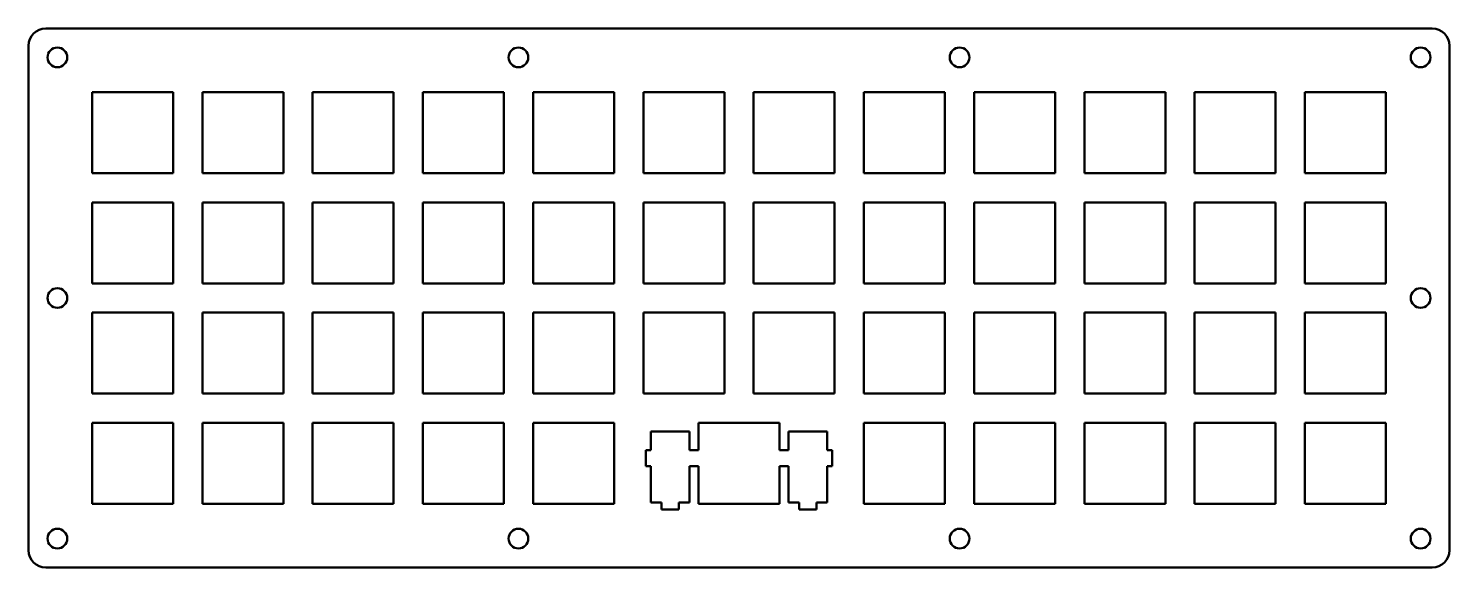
# Model space of a CAD drawing. Header units: millimetres. Extents: x 2 to 248, y 13 to 107.
import ezdxf

# ---------------------------------------------------------------- set-up
doc = ezdxf.new("R2010")
doc.units = ezdxf.units.MM
doc.layers.add('Visible (ANSI)', color=7, linetype='Continuous', lineweight=50)

msp = doc.modelspace()

# ---------------------------------------------------------------- linework, layer by layer
at = {"layer": 'Visible (ANSI)'}
for p, q in [((244.775, 106.575), (5.225, 106.575)), ((2.225, 103.575), (2.225, 16.425)), ((247.775, 16.425), (247.775, 103.575)), ((13.225, 81.575), (13.225, 95.575)), ((13.225, 95.575), (27.225, 95.575)), ((27.225, 95.575), (27.225, 81.575)), ((32.275, 95.575), (46.275, 95.575)), ((32.275, 81.575), (32.275, 95.575)), ((46.275, 95.575), (46.275, 81.575)), ((51.325, 95.575), (65.325, 95.575)), ((51.325, 81.575), (51.325, 95.575)), ((65.325, 95.575), (65.325, 81.575)), ((70.375, 95.575), (84.375, 95.575)), ((70.375, 81.575), (70.375, 95.575)), ((84.375, 95.575), (84.375, 81.575)), ((89.425, 95.575), (103.425, 95.575)), ((89.425, 81.575), (89.425, 95.575)), ((103.425, 95.575), (103.425, 81.575)), ((108.475, 95.575), (122.475, 95.575)), ((108.475, 81.575), (108.475, 95.575)), ((122.475, 95.575), (122.475, 81.575)), ((127.525, 95.575), (141.525, 95.575)), ((127.525, 81.575), (127.525, 95.575)), ((141.525, 95.575), (141.525, 81.575)), ((146.575, 95.575), (160.575, 95.575)), ((146.575, 81.575), (146.575, 95.575)), ((160.575, 95.575), (160.575, 81.575)), ((165.625, 95.575), (179.625, 95.575)), ((165.625, 81.575), (165.625, 95.575)), ((179.625, 95.575), (179.625, 81.575)), ((184.675, 95.575), (198.675, 95.575)), ((184.675, 81.575), (184.675, 95.575)), ((198.675, 95.575), (198.675, 81.575)), ((203.725, 95.575), (217.725, 95.575)), ((203.725, 81.575), (203.725, 95.575)), ((217.725, 95.575), (217.725, 81.575)), ((222.775, 95.575), (236.775, 95.575)), ((222.775, 81.575), (222.775, 95.575)), ((236.775, 95.575), (236.775, 81.575)), ((27.225, 81.575), (13.225, 81.575)), ((46.275, 81.575), (32.275, 81.575)), ((65.325, 81.575), (51.325, 81.575)), ((84.375, 81.575), (70.375, 81.575)), ((103.425, 81.575), (89.425, 81.575)), ((122.475, 81.575), (108.475, 81.575)), ((141.525, 81.575), (127.525, 81.575)), ((160.575, 81.575), (146.575, 81.575)), ((179.625, 81.575), (165.625, 81.575)), ((198.675, 81.575), (184.675, 81.575)), ((217.725, 81.575), (203.725, 81.575)), ((236.775, 81.575), (222.775, 81.575)), ((13.225, 62.525), (13.225, 76.525)), ((13.225, 76.525), (27.225, 76.525)), ((27.225, 76.525), (27.225, 62.525)), ((32.275, 76.525), (46.275, 76.525)), ((32.275, 62.525), (32.275, 76.525)), ((46.275, 76.525), (46.275, 62.525)), ((51.325, 76.525), (65.325, 76.525)), ((51.325, 62.525), (51.325, 76.525)), ((65.325, 76.525), (65.325, 62.525)), ((70.375, 76.525), (84.375, 76.525)), ((70.375, 62.525), (70.375, 76.525)), ((84.375, 76.525), (84.375, 62.525)), ((89.425, 76.525), (103.425, 76.525)), ((89.425, 62.525), (89.425, 76.525)), ((103.425, 76.525), (103.425, 62.525)), ((108.475, 76.525), (122.475, 76.525)), ((108.475, 62.525), (108.475, 76.525)), ((122.475, 76.525), (122.475, 62.525)), ((127.525, 76.525), (141.525, 76.525)), ((127.525, 62.525), (127.525, 76.525)), ((141.525, 76.525), (141.525, 62.525)), ((146.575, 62.525), (146.575, 76.525)), ((146.575, 76.525), (160.575, 76.525)), ((160.575, 76.525), (160.575, 62.525)), ((165.625, 62.525), (165.625, 76.525)), ((165.625, 76.525), (179.625, 76.525)), ((179.625, 76.525), (179.625, 62.525)), ((184.675, 62.525), (184.675, 76.525)), ((184.675, 76.525), (198.675, 76.525)), ((198.675, 76.525), (198.675, 62.525)), ((203.725, 76.525), (217.725, 76.525)), ((203.725, 62.525), (203.725, 76.525)), ((217.725, 76.525), (217.725, 62.525)), ((222.775, 76.525), (236.775, 76.525)), ((222.775, 62.525), (222.775, 76.525)), ((236.775, 76.525), (236.775, 62.525)), ((27.225, 62.525), (13.225, 62.525)), ((46.275, 62.525), (32.275, 62.525)), ((65.325, 62.525), (51.325, 62.525)), ((84.375, 62.525), (70.375, 62.525)), ((103.425, 62.525), (89.425, 62.525)), ((122.475, 62.525), (108.475, 62.525)), ((141.525, 62.525), (127.525, 62.525)), ((160.575, 62.525), (146.575, 62.525)), ((179.625, 62.525), (165.625, 62.525)), ((198.675, 62.525), (184.675, 62.525)), ((217.725, 62.525), (203.725, 62.525)), ((236.775, 62.525), (222.775, 62.525)), ((13.225, 43.475), (13.225, 57.475)), ((13.225, 57.475), (27.225, 57.475)), ((27.225, 57.475), (27.225, 43.475)), ((32.275, 43.475), (32.275, 57.475)), ((32.275, 57.475), (46.275, 57.475)), ((46.275, 57.475), (46.275, 43.475)), ((51.325, 43.475), (51.325, 57.475)), ((51.325, 57.475), (65.325, 57.475)), ((65.325, 57.475), (65.325, 43.475)), ((70.375, 43.475), (70.375, 57.475)), ((70.375, 57.475), (84.375, 57.475)), ((84.375, 57.475), (84.375, 43.475)), ((89.425, 43.475), (89.425, 57.475)), ((89.425, 57.475), (103.425, 57.475)), ((103.425, 57.475), (103.425, 43.475)), ((108.475, 43.475), (108.475, 57.475)), ((108.475, 57.475), (122.475, 57.475)), ((122.475, 57.475), (122.475, 43.475)), ((127.525, 43.475), (127.525, 57.475)), ((127.525, 57.475), (141.525, 57.475)), ((141.525, 57.475), (141.525, 43.475)), ((146.575, 43.475), (146.575, 57.475)), ((146.575, 57.475), (160.575, 57.475)), ((160.575, 57.475), (160.575, 43.475)), ((165.625, 43.475), (165.625, 57.475)), ((165.625, 57.475), (179.625, 57.475)), ((179.625, 57.475), (179.625, 43.475)), ((184.675, 43.475), (184.675, 57.475)), ((184.675, 57.475), (198.675, 57.475)), ((198.675, 57.475), (198.675, 43.475)), ((203.725, 43.475), (203.725, 57.475)), ((203.725, 57.475), (217.725, 57.475)), ((217.725, 57.475), (217.725, 43.475)), ((222.775, 43.475), (222.775, 57.475)), ((222.775, 57.475), (236.775, 57.475)), ((236.775, 57.475), (236.775, 43.475)), ((27.225, 43.475), (13.225, 43.475)), ((46.275, 43.475), (32.275, 43.475)), ((65.325, 43.475), (51.325, 43.475)), ((84.375, 43.475), (70.375, 43.475)), ((103.425, 43.475), (89.425, 43.475)), ((122.475, 43.475), (108.475, 43.475)), ((141.525, 43.475), (127.525, 43.475)), ((160.575, 43.475), (146.575, 43.475)), ((179.625, 43.475), (165.625, 43.475)), ((198.675, 43.475), (184.675, 43.475)), ((217.725, 43.475), (203.725, 43.475)), ((236.775, 43.475), (222.775, 43.475)), ((13.225, 24.425), (13.225, 38.425)), ((13.225, 38.425), (27.225, 38.425)), ((27.225, 38.425), (27.225, 24.425)), ((32.275, 24.425), (32.275, 38.425)), ((32.275, 38.425), (46.275, 38.425)), ((46.275, 38.425), (46.275, 24.425)), ((51.325, 24.425), (51.325, 38.425)), ((51.325, 38.425), (65.325, 38.425)), ((65.325, 38.425), (65.325, 24.425)), ((70.375, 38.425), (84.375, 38.425)), ((70.375, 24.425), (70.375, 38.425)), ((84.375, 38.425), (84.375, 24.425)), ((89.425, 38.425), (103.425, 38.425)), ((89.425, 24.425), (89.425, 38.425)), ((103.425, 38.425), (103.425, 24.425)), ((109.775, 36.955), (116.425, 36.955)), ((109.775, 33.725), (109.775, 36.955)), ((116.425, 36.955), (116.425, 33.725)), ((118, 33.725), (118, 38.425)), ((118, 38.425), (132, 38.425)), ((132, 38.425), (132, 33.725)), ((133.575, 36.955), (140.225, 36.955)), ((133.575, 33.725), (133.575, 36.955)), ((140.225, 36.955), (140.225, 33.725)), ((146.575, 24.425), (146.575, 38.425)), ((146.575, 38.425), (160.575, 38.425)), ((160.575, 38.425), (160.575, 24.425)), ((165.625, 24.425), (165.625, 38.425)), ((165.625, 38.425), (179.625, 38.425)), ((179.625, 38.425), (179.625, 24.425)), ((184.675, 24.425), (184.675, 38.425)), ((184.675, 38.425), (198.675, 38.425)), ((198.675, 38.425), (198.675, 24.425)), ((203.725, 24.425), (203.725, 38.425)), ((203.725, 38.425), (217.725, 38.425)), ((217.725, 38.425), (217.725, 24.425)), ((222.775, 38.425), (236.775, 38.425)), ((222.775, 24.425), (222.775, 38.425)), ((236.775, 38.425), (236.775, 24.425)), ((108.9, 33.725), (109.775, 33.725)), ((108.9, 30.925), (108.9, 33.725)), ((116.425, 33.725), (118, 33.725)), ((132, 33.725), (133.575, 33.725)), ((140.225, 33.725), (141.1, 33.725)), ((141.1, 33.725), (141.1, 30.925)), ((109.775, 30.925), (108.9, 30.925)), ((109.775, 24.655), (109.775, 30.925)), ((116.425, 30.925), (116.425, 24.655)), ((118, 30.925), (116.425, 30.925)), ((118, 24.425), (118, 30.925)), ((132, 30.925), (132, 24.425)), ((133.575, 30.925), (132, 30.925)), ((133.575, 24.655), (133.575, 30.925)), ((140.225, 30.925), (140.225, 24.655)), ((141.1, 30.925), (140.225, 30.925)), ((111.6, 24.655), (109.775, 24.655)), ((111.6, 23.455), (111.6, 24.655)), ((114.6, 24.655), (114.6, 23.455)), ((116.425, 24.655), (114.6, 24.655)), ((135.4, 24.655), (133.575, 24.655)), ((135.4, 23.455), (135.4, 24.655)), ((138.4, 24.655), (138.4, 23.455)), ((140.225, 24.655), (138.4, 24.655)), ((27.225, 24.425), (13.225, 24.425)), ((46.275, 24.425), (32.275, 24.425)), ((65.325, 24.425), (51.325, 24.425)), ((84.375, 24.425), (70.375, 24.425)), ((103.425, 24.425), (89.425, 24.425)), ((114.6, 23.455), (111.6, 23.455)), ((132, 24.425), (118, 24.425)), ((138.4, 23.455), (135.4, 23.455)), ((160.575, 24.425), (146.575, 24.425)), ((179.625, 24.425), (165.625, 24.425)), ((198.675, 24.425), (184.675, 24.425)), ((217.725, 24.425), (203.725, 24.425)), ((236.775, 24.425), (222.775, 24.425)), ((5.225, 13.425), (244.775, 13.425))]:
    msp.add_line(p, q, dxfattribs=at)
for centre in [(7.225, 101.575), (86.9, 101.575), (163.1, 101.575), (242.775, 101.575), (7.225, 60), (242.775, 60), (7.225, 18.425), (86.9, 18.425), (163.1, 18.425), (242.775, 18.425)]:
    msp.add_circle(centre, 1.7, dxfattribs=at)
for centre, start, end in [((5.225, 103.575), 90, 180), ((244.775, 103.575), 0, 90), ((5.225, 16.425), 180, 270), ((244.775, 16.425), 270, 0)]:
    msp.add_arc(centre, 3, start, end, dxfattribs=at)

doc.saveas('drawing.dxf')
